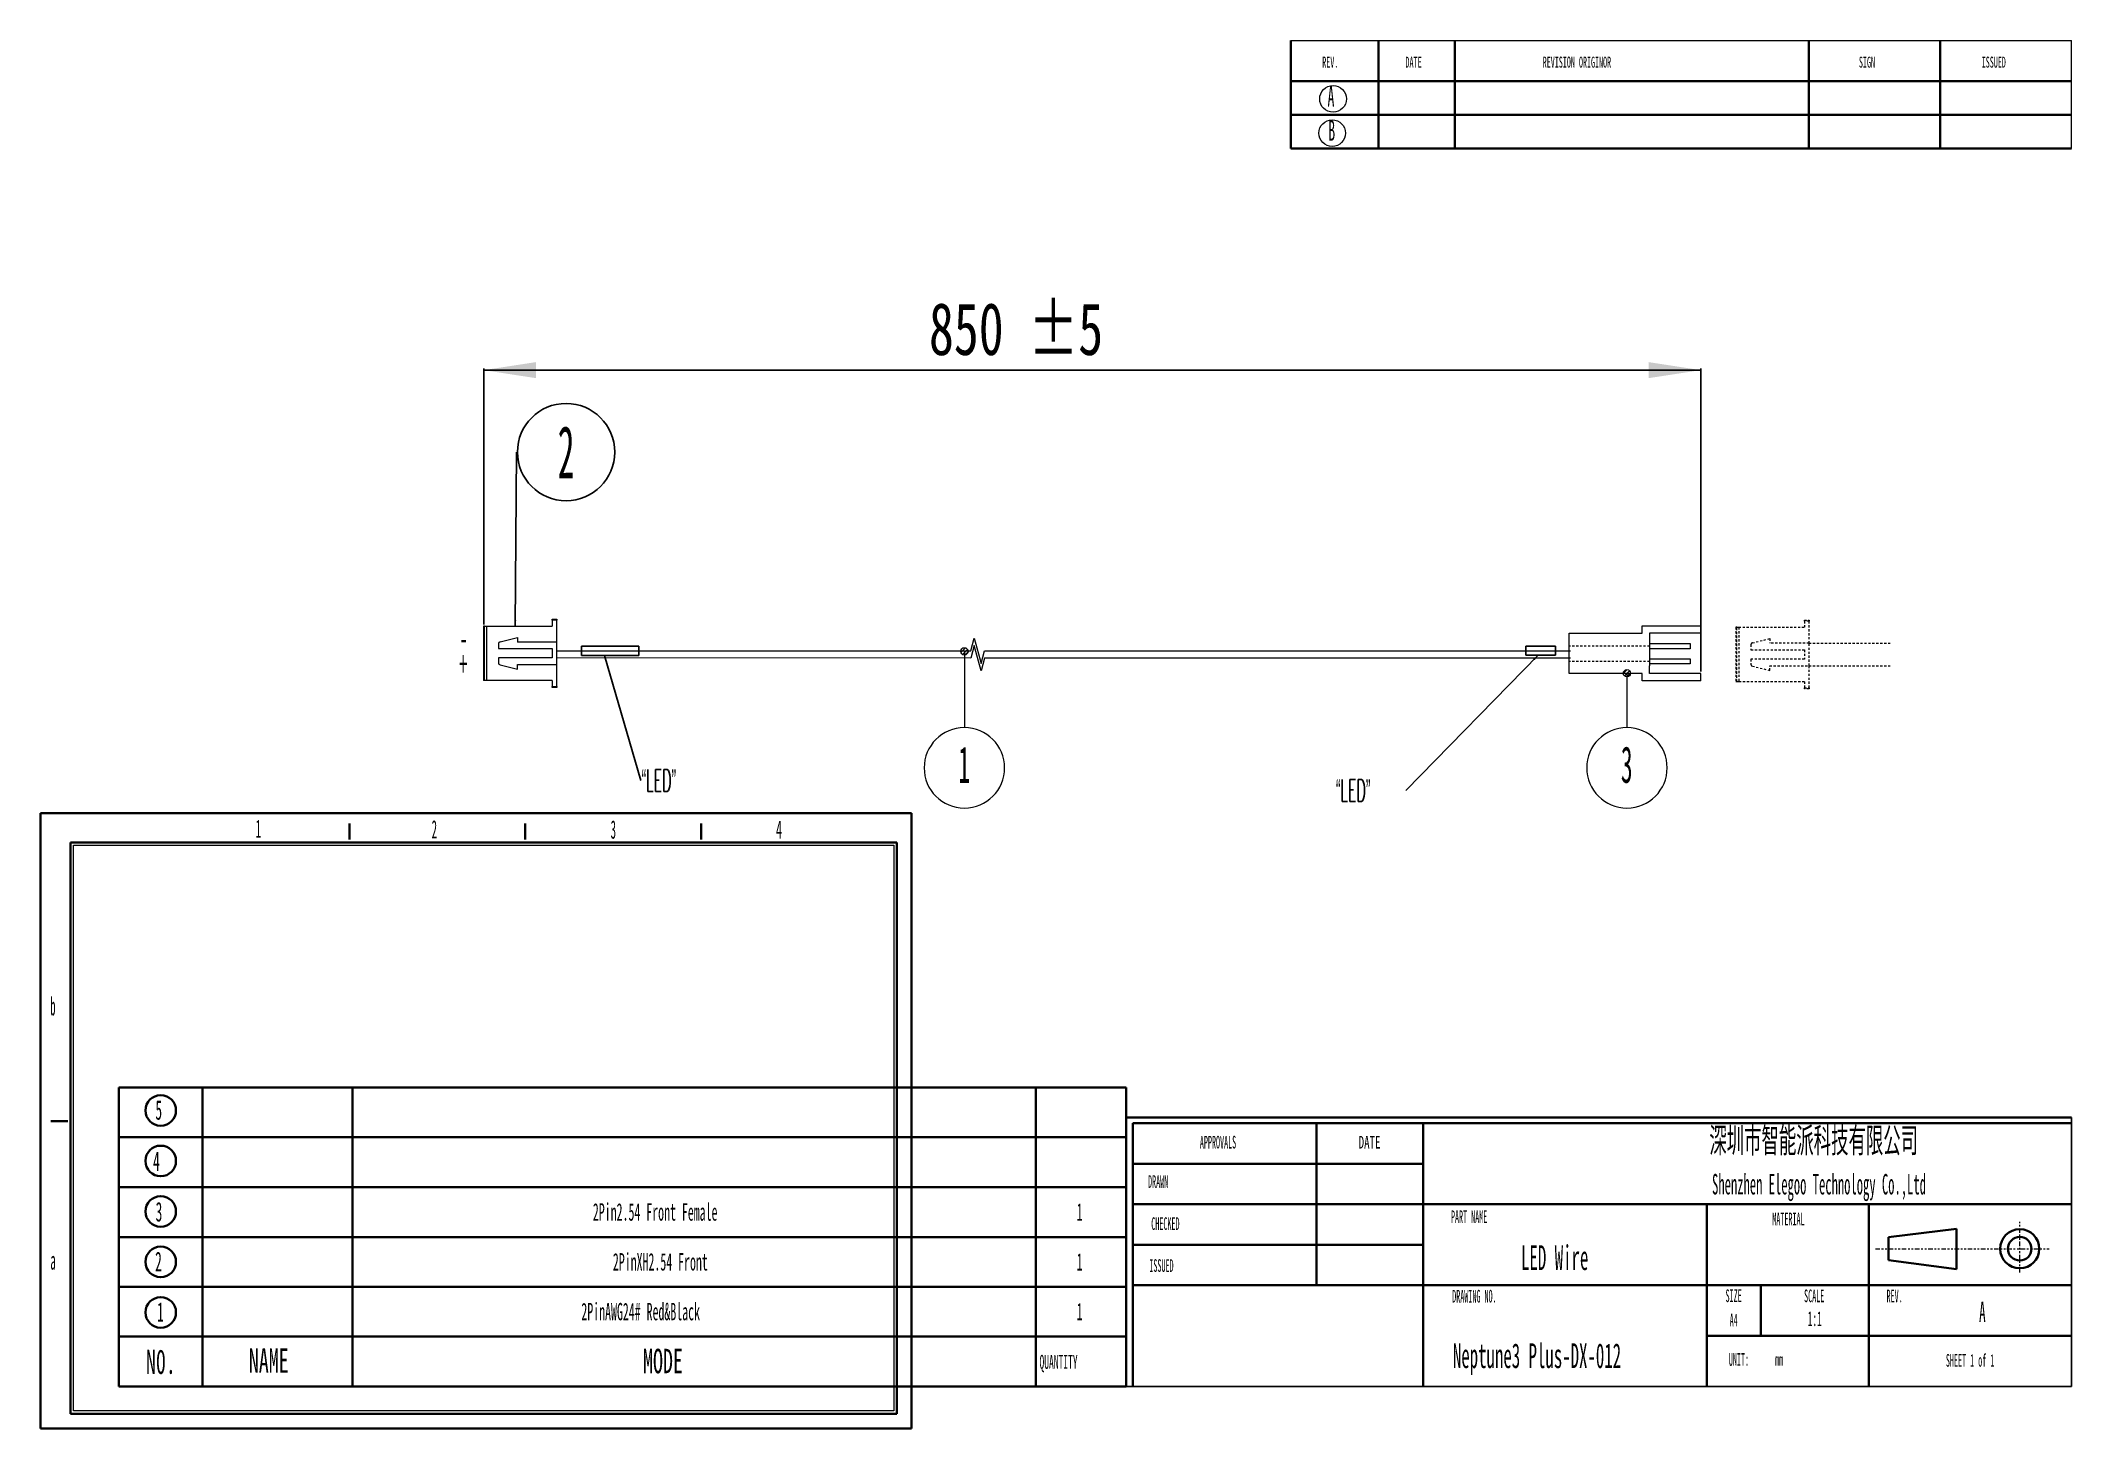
# Model space of a CAD drawing. Header units: millimetres. Extents: x 0 to 117, y 0 to 80.
import ezdxf
from ezdxf.enums import TextEntityAlignment as Align

# ---------------------------------------------------------------- set-up
doc = ezdxf.new("R2010")
doc.units = ezdxf.units.MM
for name, pattern in [('CENTERX2', [2.032, 1.27, -0.254, 0.254, -0.254]), ('HIDDEN', [0.1905, 0.127, -0.0635]), ('PHANTOM', [1.27, 0.635, -0.127, 0.127, -0.127, 0.127, -0.127])]:
    doc.linetypes.add(name, pattern=pattern)
for name, color, linetype, lineweight in [('SLD-0', 179, 'Continuous', 30), ('中心线层', 1, 'CENTERX2', 15), ('尺寸线层', 3, 'Continuous', 15), ('粗实线层', 179, 'Continuous', 30), ('细实线层', 179, 'Continuous', 15), ('虚线层', 6, 'HIDDEN', 15)]:
    doc.layers.add(name, color=color, linetype=linetype, lineweight=lineweight)
doc.layers.add('SLD-0_0', color=179, linetype='Continuous')
doc.styles.add('SLDTEXTSTYLE0', font='TXT', dxfattribs={"width": 0.469})
doc.styles.add('SLDTEXTSTYLE1', font='TXT', dxfattribs={"width": 0.63525})
doc.styles.add('SLDTEXTSTYLE10', font='TXT', dxfattribs={"width": 0.50025})
doc.styles.add('SLDTEXTSTYLE11', font='TXT', dxfattribs={"width": 0.7})
doc.styles.add('SLDTEXTSTYLE12', font='TXT', dxfattribs={"width": 0.469, "bigfont": 'bigfont'})
doc.styles.add('SLDTEXTSTYLE2', font='TXT', dxfattribs={"width": 0.56, "bigfont": 'bigfont'})
doc.styles.add('SLDTEXTSTYLE3', font='TXT', dxfattribs={"width": 0.45})
doc.styles.add('SLDTEXTSTYLE4', font='TXT', dxfattribs={"width": 0.55055})
doc.styles.add('SLDTEXTSTYLE5', font='TXT', dxfattribs={"width": 0.49})
doc.styles.add('SLDTEXTSTYLE6', font='TXT', dxfattribs={"width": 0.434})
doc.styles.add('SLDTEXTSTYLE7', font='TXT', dxfattribs={"width": 0.6})
doc.styles.add('SLDTEXTSTYLE8', font='TXT', dxfattribs={"width": 0.5025})
doc.styles.add('SLDTEXTSTYLE9', font='TXT', dxfattribs={"width": 0.4669})
doc.dimstyles.new('SLDDIMSTYLE0', dxfattribs={"dimtxt": 3, "dimasz": 0.35, "dimexe": 0, "dimexo": 0.0625, "dimgap": 0.75, "dimtad": 2, "dimlfac": 2.38, "dimrnd": 1e-09, "dimzin": 12, "dimdsep": 46, "dimtxsty": 'SLDTEXTSTYLE0', "dimsah": 1, "dimcen": 0.09, "dimadec": 0, "dimazin": 3, "dimtfac": 1, "dimtdec": 3, "dimtofl": 0, "dimtmove": 0, "dimatfit": 3, "dimfxl": 0, "dimfrac": 2, "dimtolj": 1, "dimtzin": 12, "dimarcsym": 0})
doc.dimstyles.new('SLDDIMSTYLE1', dxfattribs={"dimtxt": 0.18, "dimasz": 0.35, "dimexe": 0, "dimexo": 0.0625, "dimgap": 0, "dimtad": 0, "dimtih": 1, "dimtoh": 1, "dimdec": 0, "dimrnd": 1e-09, "dimzin": 0, "dimdsep": 46, "dimtxsty": 'Standard', "dimsah": 1, "dimcen": 0.09, "dimadec": 0, "dimazin": 0, "dimtfac": 0.35, "dimtdec": 0, "dimtofl": 0, "dimtmove": 0, "dimatfit": 3, "dimfxl": 0, "dimfrac": 2, "dimtolj": 1, "dimtzin": 0, "dimarcsym": 0})

# ---------------------------------------------------------------- blocks, each defined once
blk = doc.blocks.new('图框_1')
at = {"layer": 'SLD-0', "color": 7}
for p, q in [((0, 207.38), (293.52, 207.38)), ((0, 0), (0, 207.38)), ((293.52, 207.38), (293.52, 0)), ((293.52, 0), (0, 0))]:
    blk.add_line(p, q, dxfattribs=at)
at = {"layer": 'SLD-0', "color": 7, "linetype": 'Continuous'}
for p, q in [((104.11, 198.49), (104.11, 203.88)), ((163.36, 198.49), (163.36, 203.88)), ((222.61, 198.49), (222.61, 203.88)), ((10.1, 4.94), (10.1, 197.5)), ((10.1, 197.5), (288.58, 197.5)), ((288.58, 197.5), (288.58, 4.94)), ((9.21, 103.56), (3.48, 103.56)), ((288.58, 4.94), (10.1, 4.94))]:
    blk.add_line(p, q, dxfattribs=at)
at = {"layer": 'SLD-0', "color": 7, "lineweight": 15}
for p, q in [((11.08, 5.93), (11.08, 196.52)), ((11.08, 196.52), (287.59, 196.52)), ((287.59, 196.52), (287.59, 5.93)), ((287.59, 5.93), (11.08, 5.93))]:
    blk.add_line(p, q, dxfattribs=at)
at = {"layer": 'SLD-0', "char_height": 6.17, "attachment_point": 1}
for s, insert, style in [('1', (72.52, 205.23), 'SLDTEXTSTYLE6'), ('2', (131.8, 204.98), 'SLDTEXTSTYLE6'), ('3', (192.12, 204.92), 'SLDTEXTSTYLE6'), ('4', (247.85, 204.92), 'SLDTEXTSTYLE5'), ('b', (3.24, 145.35), 'SLDTEXTSTYLE6'), ('a', (3.29, 59.68), 'SLDTEXTSTYLE6')]:
    blk.add_mtext(s, dxfattribs=dict(at, insert=insert, style=style))
blk = doc.blocks.new('图框1_1')
at = {"color": 7, "linetype": 'Continuous', "xscale": 0.4201680672268908, "yscale": 0.4201680672268908, "zscale": 0.4201680672268908}
blk.add_blockref('图框_1', (0, 0), dxfattribs=at)
blk = doc.blocks.new('明细栏_1')
at = {"layer": '粗实线层', "color": 7}
for p, q in [((144.46, 42.89), (0, 42.89)), ((0, 0), (0, 42.89)), ((12, 42.89), (12, 0)), ((33.51, 42.89), (33.51, 0)), ((131.49, 42.89), (131.49, 0)), ((144.46, 42.89), (144.46, 0)), ((144.46, 35.74), (0, 35.74)), ((144.46, 28.59), (0, 28.59)), ((144.46, 21.44), (0, 21.44)), ((0, 14.3), (0, 21.44)), ((144.46, 14.3), (0, 14.3)), ((144.46, 7.17), (0, 7.17)), ((144.46, 0), (0, 0))]:
    blk.add_line(p, q, dxfattribs=at)
for centre in [(6, 39.59), (6, 32.35), (6, 25.11), (6, 17.87), (6, 10.63)]:
    blk.add_circle(centre, 2.19, dxfattribs=at)
at = {"layer": '尺寸线层', "attachment_point": 1}
for s, insert, char_height, style in [('5', (5.24, 41.06), 2.8, 'SLDTEXTSTYLE8'), ('4', (4.9, 33.72), 2.8, 'SLDTEXTSTYLE8'), ('3', (5.27, 26.47), 2.8, 'SLDTEXTSTYLE8'), ('2', (5.2, 19.33), 2.8, 'SLDTEXTSTYLE8'), ('1', (5.48, 12.09), 2.8, 'SLDTEXTSTYLE8'), ('N0.', (3.88, 5.31), 3.5, 'SLDTEXTSTYLE7'), ('NAME', (18.64, 5.47), 3.5, 'SLDTEXTSTYLE7'), ('MODE', (75.17, 5.41), 3.5, 'SLDTEXTSTYLE7'), ('QUANTITY', (132.02, 4.54), 2, 'SLDTEXTSTYLE8')]:
    blk.add_mtext(s, dxfattribs=dict(at, insert=insert, char_height=char_height, style=style))
at = {"layer": '尺寸线层', "color": 7}
for tag in ['规格1', '数量1', '规格2', '规格3', '规格4_', '规格5', '数量2', '数量3', '数量4', '数量5_', '名称1', '名称2', '名称3', '名称4', '名称5']:
    blk.add_attdef(tag, (0, 0), '', height=1, dxfattribs=at)
blk = doc.blocks.new('_X10')
at = {"layer": '细实线层'}
blk.add_line((0, 0), (0, -10.42), dxfattribs=at)
for start, end in [(90, 270), (270, 90)]:
    blk.add_arc((0, -15.92), 5.5, start, end, dxfattribs=at)
at = {"layer": '细实线层', "insert": (-0.03, -12.97), "char_height": 5, "attachment_point": 2, "style": 'SLDTEXTSTYLE9'}
blk.add_mtext('1', dxfattribs=at)
blk = doc.blocks.new('_X12')
at = {"layer": '细实线层'}
blk.add_line((0, 0), (0, -7.42), dxfattribs=at)
for start, end in [(90, 270), (270, 90)]:
    blk.add_arc((0, -12.92), 5.5, start, end, dxfattribs=at)
at = {"layer": '细实线层', "insert": (-0.03, -9.98), "char_height": 5, "attachment_point": 2, "style": 'SLDTEXTSTYLE9'}
blk.add_mtext('3', dxfattribs=at)
blk = doc.blocks.new('更新记录栏_1')
at = {"layer": 'SLD-0', "color": 7, "linetype": 'Continuous'}
for p, q in [((-110.52, 0), (-110.52, -15.3)), ((-98.13, 0), (-98.13, -15.3)), ((-87.3, 0), (-87.3, -15.3)), ((-110.52, -5.74), (0, -5.74)), ((-110.52, -10.52), (0, -10.52)), ((-110.52, -15.3), (0, -15.3))]:
    blk.add_line(p, q, dxfattribs=at)
at = {"layer": 'SLD-0', "color": 7}
for p, q in [((-37.16, 0), (-37.16, -15.3)), ((-18.58, 0), (-18.58, -15.3))]:
    blk.add_line(p, q, dxfattribs=at)
at = {"layer": 'SLD-0', "color": 2, "lineweight": 0}
for centre in [(-104.56, -8.25), (-104.68, -13.1)]:
    blk.add_circle(centre, 1.89, dxfattribs=at)
at = {"layer": '粗实线层', "color": 7, "lineweight": 15}
for p in [(-110.52, 0), (0, -15.3)]:
    blk.add_line(p, (0, 0), dxfattribs=at)
at = {"layer": 'SLD-0', "attachment_point": 1}
for s, insert, char_height, style in [('REV.', (-106.09, -2.27), 1.554, 'SLDTEXTSTYLE0'), ('DATE', (-94.32, -2.27), 1.554, 'SLDTEXTSTYLE4'), ('REVISION ORIGINOR', (-74.87, -2.27), 1.5536, 'SLDTEXTSTYLE0'), ('SIGN', (-30.09, -2.27), 1.554, 'SLDTEXTSTYLE0'), ('ISSUED', (-12.7, -2.27), 1.554, 'SLDTEXTSTYLE0'), ('A', (-105.34, -6.43), 2.9, 'SLDTEXTSTYLE5'), ('B', (-105.23, -11.28), 2.9, 'SLDTEXTSTYLE5')]:
    blk.add_mtext(s, dxfattribs=dict(at, insert=insert, char_height=char_height, style=style))
at = {"layer": '尺寸线层', "color": 7}
for tag in ['A版本更新内容_1', 'A版本更新内容_2', '标记A', '标记B', '发布者A', '发布者B', '日期A', '日期B']:
    blk.add_attdef(tag, (0, 0), '', height=1, dxfattribs=at)
blk = doc.blocks.new('ELEGOO标题栏_1')
at = {"layer": 'SLD-0', "color": 179, "linetype": 'Continuous'}
for p, q in [((133.85, 38.11), (0, 38.11)), ((0, 38.11), (0, 0)), ((133.85, 37.29), (0.96, 37.29)), ((0.96, 37.29), (0.96, 0)), ((26.95, 37.29), (26.95, 14.34)), ((42.07, 37.29), (42.07, 0)), ((42.07, 31.55), (0.96, 31.55)), ((133.85, 25.81), (0.96, 25.81)), ((82.22, 25.81), (82.22, 0)), ((105.17, 0), (105.17, 25.81)), ((107.93, 21.13), (117.56, 22.32)), ((107.93, 17.89), (107.93, 21.13)), ((117.56, 16.63), (117.56, 22.32)), ((42.07, 20.08), (0.96, 20.08)), ((107.93, 17.89), (117.56, 16.63)), ((133.85, 14.34), (0.96, 14.34)), ((89.87, 14.34), (89.87, 7.17)), ((82.22, 7.17), (133.85, 7.17))]:
    blk.add_line(p, q, dxfattribs=at)
for radius in [2.77, 1.67]:
    blk.add_circle((126.54, 19.51), radius, dxfattribs=at)
at = {"layer": 'SLD-0_0'}
for p in [(133.85, 38.11), (0, 0)]:
    blk.add_line(p, (133.85, 0), dxfattribs=at)
at = {"layer": '中心线层', "color": 1, "linetype": 'PHANTOM', "lineweight": 15}
for p, q in [((126.54, 16.16), (126.54, 23.3)), ((106.1, 19.51), (130.7, 19.51))]:
    blk.add_line(p, q, dxfattribs=at)
at = {"layer": 'SLD-0'}
for s, insert, char_height, attachment_point, style in [('APPROVALS', (13, 35.5), 1.793, 2, 'SLDTEXTSTYLE0'), ('DATE', (34.46, 35.5), 1.793, 2, 'SLDTEXTSTYLE1'), ('\\M+1905B圳\\M+18E73\\M+19271\\M+1945C\\M+19468\\M+189C8\\M+18B5A\\M+1974C\\M+18CC0\\M+18CF6\\M+18E69', (97.36, 36.73), 4, 2, 'SLDTEXTSTYLE2'), ('DRAWN', (4.52, 29.93), 1.793, 2, 'SLDTEXTSTYLE0'), ('Shenzhen Elegoo Technology Co.,Ltd', (98.11, 30.11), 2.9104, 2, 'SLDTEXTSTYLE3'), ('CHECKED', (5.55, 23.97), 1.793, 2, 'SLDTEXTSTYLE0'), ('PART NAME', (48.56, 24.94), 1.793, 2, 'SLDTEXTSTYLE0'), ('MATERIAL', (93.78, 24.64), 1.793, 2, 'SLDTEXTSTYLE0'), ('ISSUED', (4.99, 18.03), 1.793, 2, 'SLDTEXTSTYLE0'), ('DRAWING NO.', (49.31, 13.69), 1.7927, 2, 'SLDTEXTSTYLE0'), ('SIZE', (86.02, 13.75), 1.793, 2, 'SLDTEXTSTYLE0'), ('SCALE', (97.43, 13.74), 1.793, 2, 'SLDTEXTSTYLE0'), ('REV.', (108.82, 13.72), 1.793, 2, 'SLDTEXTSTYLE0'), ('A', (120.78, 12.04), 2.91, 1, 'SLDTEXTSTYLE0'), ('A4', (86.03, 10.34), 1.793, 2, 'SLDTEXTSTYLE0'), ('1:1', (97.51, 10.67), 2.117, 2, 'SLDTEXTSTYLE0'), ('UNIT:', (86.77, 4.73), 1.793, 2, 'SLDTEXTSTYLE0'), ('mm', (92.44, 4.74), 1.793, 2, 'SLDTEXTSTYLE0'), ('SHEET 1 of 1', (119.51, 4.6), 1.7927, 2, 'SLDTEXTSTYLE0')]:
    blk.add_mtext(s, dxfattribs=dict(at, insert=insert, char_height=char_height, attachment_point=attachment_point, style=style))
at = {"layer": '尺寸线层', "color": 179}
for tag in ['材质', '绘制者', '发布者', '发布日期', '绘图日期', '零件名称', '审核者', '审核日期', '图纸编号']:
    blk.add_attdef(tag, (0, 0), '', height=1, dxfattribs=at)
blk = doc.blocks.new('_D')
at = {"layer": 'SLD-0_0'}
for p, q in [((25.44, 46.16), (25.44, 60.86)), ((25.44, 60.76), (95.33, 60.76)), ((95.33, 43.45), (95.33, 60.86))]:
    blk.add_line(p, q, dxfattribs=at)
for points in [[(25.44, 60.76), (28.44, 60.3), (28.44, 61.22)], [(95.33, 60.76), (92.33, 61.22), (92.33, 60.3)]]:
    blk.add_solid(points, dxfattribs=at)
at = {"layer": 'SLD-0_0', "insert": (51.01, 64.63), "char_height": 3, "attachment_point": 1, "style": 'SLDTEXTSTYLE11'}
blk.add_mtext('850 ±5', dxfattribs=at)
blk = doc.blocks.new('SW_NOTE_0')
at = {"layer": 'SLD-0_0', "color": 0, "insert": (-4.01, 0.63), "char_height": 1.27, "attachment_point": 1, "style": 'SLDTEXTSTYLE12'}
blk.add_mtext('\\M+18167LED\\M+18168', dxfattribs=at)
blk = doc.blocks.new('SW_NOTE_1')
at = {"layer": 'SLD-0_0', "color": 0, "insert": (0.05, 0.63), "char_height": 1.27, "attachment_point": 1, "style": 'SLDTEXTSTYLE12'}
blk.add_mtext('\\M+18167LED\\M+18168', dxfattribs=at)
blk = doc.blocks.new('SW_SYMBOL_C#_2')
at = {"layer": 'SLD-0_0', "color": 0}
blk.add_circle((80, 50), 80, dxfattribs=at)
at = {"layer": 'SLD-0_0', "color": 0, "insert": (80, 50), "char_height": 85.9, "attachment_point": 5, "style": 'SLDTEXTSTYLE0'}
blk.add_mtext('2', dxfattribs=at)
blk = doc.blocks.new('SW_NOTE_2')
at = {"layer": 'SLD-0_0', "color": 0, "xscale": 0.03490909090909091, "yscale": 0.03490909090909091, "zscale": 0.03490909090909091}
blk.add_blockref('SW_SYMBOL_C#_2', (0.06, -1.74), dxfattribs=at)

msp = doc.modelspace()

# ---------------------------------------------------------------- hatches: boundary and pattern name
at = {"layer": '细实线层'}
h = msp.add_hatch(dxfattribs=at)
h.set_pattern_fill('ANSI31', scale=0.0420168, style=0)
edge = h.paths.add_edge_path(flags=0)
edge.add_arc((53.0427, 44.6137), 0.2101, 0, 360)
h = msp.add_hatch(dxfattribs=at)
h.set_pattern_fill('ANSI31', scale=0.0420168, style=0)
edge = h.paths.add_edge_path(flags=0)
edge.add_arc((91.0867, 43.3559), 0.2101, 0, 360)

# ---------------------------------------------------------------- linework, layer by layer
at = {"layer": 'SLD-0_0', "color": 179, "linetype": 'Continuous', "lineweight": 15}
for p, q in [((25.4363, 46.0634), (25.4363, 42.9417)), ((25.4901, 46.0634), (25.4363, 46.0634)), ((25.4901, 42.9417), (25.4901, 46.0634)), ((25.4901, 46.0634), (25.5977, 46.0634)), ((25.5977, 46.0634), (25.5977, 42.9417)), ((25.5977, 46.0634), (29.3653, 46.0634)), ((29.3653, 46.4671), (29.6344, 46.4671)), ((29.3653, 46.4133), (29.3653, 46.4671)), ((29.3653, 46.4133), (29.3653, 46.0634)), ((29.6344, 46.4133), (29.3653, 46.4133)), ((29.6344, 46.4671), (29.6344, 46.4133)), ((29.6344, 45.1484), (29.6344, 46.4133)), ((26.2974, 45.0644), (26.2974, 44.7717)), ((26.2974, 44.7717), (29.3653, 44.7717)), ((26.3789, 45.1688), (27.3738, 45.4176)), ((27.3738, 45.4176), (27.3738, 45.1484)), ((29.6344, 45.1484), (27.3738, 45.1484)), ((29.3653, 44.7717), (29.3653, 44.2335)), ((29.6344, 43.8567), (29.6344, 45.1484)), ((26.2974, 44.2335), (26.2974, 43.9408)), ((29.3653, 44.2335), (26.2974, 44.2335)), ((26.3789, 43.8363), (27.3738, 43.5876)), ((27.3738, 43.5876), (27.3738, 43.8567)), ((27.3738, 43.8567), (29.6344, 43.8567)), ((29.6344, 42.5919), (29.6344, 43.8567)), ((25.4901, 42.9417), (25.4363, 42.9417)), ((25.5977, 42.9417), (25.4901, 42.9417)), ((29.3653, 42.9417), (25.5977, 42.9417)), ((29.3653, 42.9417), (29.3653, 42.5919)), ((29.3653, 42.5919), (29.6344, 42.5919)), ((29.3653, 42.5381), (29.3653, 42.5919)), ((29.6344, 42.5381), (29.3653, 42.5381)), ((29.6344, 42.5919), (29.6344, 42.5381))]:
    msp.add_line(p, q, dxfattribs=at)
at = {"layer": 'SLD-0_0', "color": 8, "linetype": 'HIDDEN', "lineweight": 15}
for p, q in [((97.3441, 45.993), (97.3441, 42.8713)), ((97.398, 45.993), (97.3441, 45.993)), ((97.398, 42.8713), (97.398, 45.993)), ((97.398, 45.993), (97.5056, 45.993)), ((97.5056, 45.993), (97.5056, 42.8713)), ((97.5056, 45.993), (101.2731, 45.993)), ((101.2731, 46.3966), (101.5423, 46.3966)), ((101.2731, 46.3428), (101.2731, 46.3966)), ((101.2731, 46.3428), (101.2731, 45.993)), ((101.5423, 46.3428), (101.2731, 46.3428)), ((101.5423, 46.3966), (101.5423, 46.3428)), ((101.5423, 45.078), (101.5423, 46.3428)), ((98.2053, 44.9939), (98.2053, 44.7012)), ((98.2053, 44.7012), (101.2731, 44.7012)), ((98.2868, 45.0984), (99.2817, 45.3471)), ((99.2817, 45.3471), (99.2817, 45.078)), ((101.5423, 45.078), (99.2817, 45.078)), ((101.2731, 44.7012), (101.2731, 44.163)), ((101.5423, 43.7863), (101.5423, 45.078)), ((98.2053, 44.163), (98.2053, 43.8703)), ((101.2731, 44.163), (98.2053, 44.163)), ((98.2868, 43.7659), (99.2817, 43.5171)), ((99.2817, 43.5171), (99.2817, 43.7863)), ((99.2817, 43.7863), (101.5423, 43.7863)), ((101.5423, 42.5214), (101.5423, 43.7863)), ((97.398, 42.8713), (97.3441, 42.8713)), ((97.5056, 42.8713), (97.398, 42.8713)), ((101.2731, 42.8713), (97.5056, 42.8713)), ((101.2731, 42.8713), (101.2731, 42.5214)), ((101.2731, 42.5214), (101.5423, 42.5214)), ((101.2731, 42.4676), (101.2731, 42.5214)), ((101.5423, 42.4676), (101.2731, 42.4676)), ((101.5423, 42.5214), (101.5423, 42.4676))]:
    msp.add_line(p, q, dxfattribs=at)
at = {"layer": 'SLD-0_0'}
for p, q in [((31.0538, 44.9202), (34.3545, 44.9202)), ((31.0538, 44.9202), (31.0538, 44.3727)), ((31.0538, 44.3727), (34.3545, 44.3727)), ((34.3545, 44.9202), (34.3545, 44.3727)), ((86.9818, 44.9038), (85.2835, 44.9038)), ((85.2835, 44.9038), (85.2835, 44.4001)), ((86.9818, 44.4001), (85.2835, 44.4001)), ((86.9818, 44.9038), (86.9818, 44.4001))]:
    msp.add_line(p, q, dxfattribs=at)
at = {"layer": 'SLD-0_0', "color": 179, "linetype": 'Continuous', "lineweight": 15}
for centre, start, end in [((26.405, 45.0644), 104.036243, 180), ((26.405, 43.9408), 180, 255.963757)]:
    msp.add_arc(centre, 0.1076, start, end, dxfattribs=at)
at = {"layer": 'SLD-0_0', "color": 8, "linetype": 'HIDDEN', "lineweight": 15}
for centre, start, end in [((98.3129, 44.9939), 104.036243, 180), ((98.3129, 43.8703), 180, 255.963757)]:
    msp.add_arc(centre, 0.1076, start, end, dxfattribs=at)
at = {"layer": '尺寸线层', "color": 7, "lineweight": 15}
for p, q in [((87.7637, 43.348), (87.7637, 45.659)), ((87.7637, 45.659), (91.9654, 45.659)), ((91.9654, 45.659), (91.9654, 46.0791)), ((91.9654, 46.0791), (95.3268, 46.0791)), ((95.3268, 45.659), (92.3856, 45.659)), ((92.3856, 45.659), (92.3856, 43.7731)), ((95.3268, 46.0791), (95.3268, 45.659)), ((92.3856, 45.0594), (94.7175, 45.0594)), ((94.7175, 44.7664), (92.3856, 44.7664)), ((94.7175, 45.0594), (94.7175, 44.7664)), ((91.9654, 43.348), (87.7637, 43.348)), ((91.9654, 42.9279), (91.9654, 43.348)), ((92.3856, 44.1917), (94.7153, 44.1917)), ((94.7153, 43.8987), (92.3856, 43.8987)), ((92.3856, 43.348), (92.3856, 43.7731)), ((95.3268, 43.348), (92.3856, 43.348)), ((94.7153, 44.1917), (94.7153, 43.8987)), ((95.3268, 42.9279), (95.3268, 43.348)), ((95.3268, 42.9279), (91.9654, 42.9279))]:
    msp.add_line(p, q, dxfattribs=at)
at = {"layer": '粗实线层', "color": 8, "linetype": 'HIDDEN', "lineweight": 15}
for p, q in [((101.5423, 45.078), (106.2279, 45.078)), ((101.5423, 43.7863), (106.2279, 43.7863))]:
    msp.add_line(p, q, dxfattribs=at)
at = {"layer": '细实线层', "lineweight": 15}
for p, q in [((29.6344, 44.6423), (53.4091, 44.6423)), ((53.4091, 44.6423), (53.606, 45.3776)), ((53.606, 45.3776), (53.9999, 43.907)), ((53.9999, 43.907), (54.1969, 44.6423)), ((54.1969, 44.6423), (87.8477, 44.6423))]:
    msp.add_line(p, q, dxfattribs=at)
at = {"layer": '细实线层', "color": 1, "lineweight": 15}
for p, q in [((53.606, 44.9574), (53.4091, 44.2221)), ((53.9999, 43.4868), (53.606, 44.9574)), ((53.4091, 44.2221), (29.6344, 44.2335)), ((54.1969, 44.2221), (53.9999, 43.4868)), ((87.8477, 44.2221), (54.1969, 44.2221))]:
    msp.add_line(p, q, dxfattribs=at)
at = {"layer": '细实线层'}
for centre in [(53.0427, 44.6137), (91.0867, 43.3559)]:
    msp.add_circle(centre, 0.2101, dxfattribs=at)
at = {"layer": '虚线层', "color": 7, "lineweight": 15}
for p, q in [((92.3856, 44.9038), (87.7637, 44.9038)), ((92.3856, 44.0356), (87.7637, 44.0356))]:
    msp.add_line(p, q, dxfattribs=at)

# ---------------------------------------------------------------- block references
at = {"color": 7, "linetype": 'Continuous'}
for name, p, xscale, yscale, zscale in [('更新记录栏_1', (116.6061, 79.6795), 0.4054583603924979, 0.4054583603924979, 0.4054583603924979), ('_X10', (53.0427, 44.6137), 0.4201680672268908, 0.4201680672268908, 0.4201680672268908), ('_X12', (91.0867, 43.3559), 0.4201680672268908, 0.4201680672268908, 0.4201680672268908), ('图框1_1', (0, 0), 0.4054583603924979, 0.4054583603924979, 0.4054583603924979)]:
    msp.add_blockref(name, p, dxfattribs=dict(at, xscale=xscale, yscale=yscale, zscale=zscale))
ref = msp.add_blockref('明细栏_1', (4.4942, 2.4024), dxfattribs=dict(at, xscale=0.4003997895315147, yscale=0.4003997895315147, zscale=0.4003997895315147))
ref.add_attrib('规格1', '2PinAWG24# Red&Black', dxfattribs={"layer": '尺寸线层', "color": 7, "height": 1.000999, "style": 'SLDTEXTSTYLE10', "width": 0.50025}).set_placement((31.0482, 5.9062), align=Align.BOTTOM_LEFT)
ref.add_attrib('数量1', '1', dxfattribs={"layer": '尺寸线层', "color": 7, "height": 1.001, "style": 'SLDTEXTSTYLE10', "width": 0.50025}).set_placement((59.4927, 5.9062), align=Align.BOTTOM_LEFT)
ref.add_attrib('规格2', '2PinXH2.54 Front', dxfattribs={"layer": '尺寸线层', "color": 7, "height": 1.000999, "style": 'SLDTEXTSTYLE10', "width": 0.50025}).set_placement((32.8598, 8.7638), align=Align.BOTTOM_LEFT)
ref.add_attrib('规格3', '2Pin2.54 Front Female', dxfattribs={"layer": '尺寸线层', "color": 7, "height": 1.000999, "style": 'SLDTEXTSTYLE10', "width": 0.50025}).set_placement((31.7107, 11.6259), align=Align.BOTTOM_LEFT)
ref.add_attrib('数量2', '1', dxfattribs={"layer": '尺寸线层', "color": 7, "height": 1.001, "style": 'SLDTEXTSTYLE10', "width": 0.50025}).set_placement((59.4927, 8.7638), align=Align.BOTTOM_LEFT)
ref.add_attrib('数量3', '1', dxfattribs={"layer": '尺寸线层', "color": 7, "height": 1.001, "style": 'SLDTEXTSTYLE10', "width": 0.50025}).set_placement((59.4927, 11.6259), align=Align.BOTTOM_LEFT)
ref = msp.add_blockref('ELEGOO标题栏_1', (62.3349, 2.4024), dxfattribs=dict(at, xscale=0.4054583603924979, yscale=0.4054583603924979, zscale=0.4054583603924979))
ref.add_attrib('零件名称', 'LED Wire', dxfattribs={"layer": '尺寸线层', "color": 179, "height": 1.4191, "style": 'SLDTEXTSTYLE10', "width": 0.50025}).set_placement((85.0059, 8.6676), align=Align.BOTTOM_LEFT)
ref.add_attrib('图纸编号', 'Neptune3 Plus-DX-012', dxfattribs={"layer": '尺寸线层', "color": 179, "height": 1.419104, "style": 'SLDTEXTSTYLE10', "width": 0.50025}).set_placement((81.0922, 3.038), align=Align.BOTTOM_LEFT)
at = {"layer": 'SLD-0_0'}
for name, p in [('SW_NOTE_2', (27.3193, 56.0494)), ('SW_NOTE_1', (34.4622, 37.2012)), ('SW_NOTE_0', (78.3904, 36.6321))]:
    msp.add_blockref(name, p, dxfattribs=at)

# ---------------------------------------------------------------- texts
at = {"layer": '尺寸线层', "color": 7, "char_height": 1.4706, "attachment_point": 1, "style": 'SLDTEXTSTYLE0'}
for s, insert in [('+', (24.0317, 44.6254)), ('-', (24.0529, 46.1072))]:
    msp.add_mtext(s, dxfattribs=dict(at, insert=insert))

# ---------------------------------------------------------------- dimensions: what is measured, and where the dimension line sits
at = {"layer": 'SLD-0_0'}
dim = msp.add_linear_dim(base=(95.3268, 60.7605), p1=(25.4363, 46.0634), p2=(95.3268, 43.348), text='850 ±5', dimstyle='SLDDIMSTYLE0', dxfattribs=at)
dim.commit()
dim.dimension.update_dxf_attribs({"geometry": '_D', "text_midpoint": (55.0981, 60.7605), "dimtype": 160})

# ---------------------------------------------------------------- leaders
for points in [[(27.2524, 46.0634), (27.3193, 56.0494)], [(32.3847, 44.3727), (34.4622, 37.2012)], [(85.9966, 44.4001), (78.3904, 36.6321)]]:
    msp.add_leader(points, dimstyle='SLDDIMSTYLE1', dxfattribs=at)

doc.saveas('drawing.dxf')
